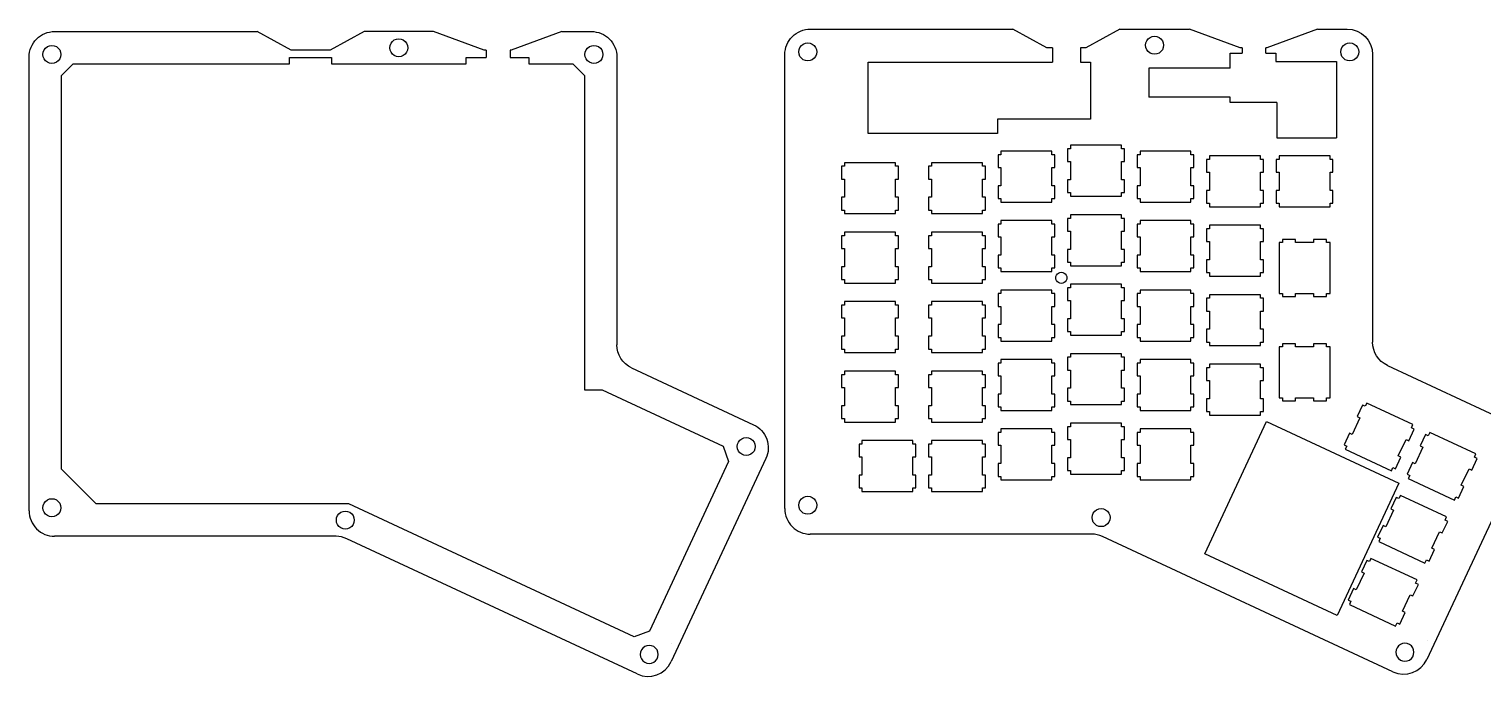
# Model space of a CAD drawing. Extents: x 20 to 1116, y 61 to 490.
# Drawn here: x 225.5 to 624, y 305.7 to 484.2 of the extents above; entities that cross this region are included whole.
import ezdxf

# ---------------------------------------------------------------- set-up
doc = ezdxf.new("R2010")
doc.units = 0
doc.layers.add('Layer_1', color=7, linetype='CONTINUOUS')

msp = doc.modelspace()

# ---------------------------------------------------------------- linework, layer by layer
at = {"layer": 'Layer_1', "color": 1}
for p, q in [((232.51596, 483.54263), (288.02558, 483.54263)), ((297.33057, 478.42971), (288.02541, 483.54273)), ((317.31161, 483.54273), (308.00644, 478.42971)), ((336.38696, 483.54263), (317.31161, 483.54273)), ((350.26666, 478.42962), (336.38696, 483.54263)), ((371.48976, 483.54263), (357.61006, 478.42962)), ((371.48976, 483.54263), (379.60276, 483.54263)), ((439.64497, 484.22149), (495.15442, 484.22159)), ((504.45958, 479.10857), (495.15442, 484.22159)), ((524.44062, 484.22159), (515.13546, 479.10857)), ((524.44062, 484.22159), (543.51602, 484.22159)), ((557.39572, 479.10857), (543.51602, 484.22159)), ((578.61882, 484.22159), (564.73912, 479.10857)), ((578.61882, 484.22159), (586.73178, 484.22149)), ((308.03184, 478.42971), (297.33057, 478.42971)), ((324.38813, 479.09764), (324.38813, 479.09764)), ((350.82376, 478.42962), (350.26666, 478.42962)), ((350.82376, 478.42962), (350.26666, 478.42962)), ((350.82376, 478.42962), (350.82376, 476.42464)), ((357.35291, 478.42962), (357.35291, 476.45805)), ((357.61006, 478.42962), (357.35293, 478.42962)), ((505.95958, 479.10857), (504.45958, 479.10857)), ((505.95958, 479.10857), (505.95958, 475.10779)), ((515.16086, 479.10857), (513.66086, 479.10857)), ((513.66086, 479.10857), (513.66086, 475.10779)), ((531.51667, 479.77649), (531.51667, 479.77649)), ((557.95282, 479.10857), (557.39572, 479.10857)), ((557.95282, 479.10857), (557.39572, 479.10857)), ((557.95282, 479.10857), (557.95282, 477.60779)), ((564.48199, 477.60779), (564.48199, 479.10857)), ((564.73912, 479.10857), (564.48199, 479.10857)), ((225.51596, 352.112639), (225.51596, 476.54264)), ((229.31871, 477.27876), (229.31871, 477.27876)), ((234.40596, 471.47764), (237.58096, 474.65264)), ((237.58096, 474.65264), (296.91536, 474.65264)), ((296.91536, 474.65264), (296.91536, 476.43063)), ((296.91536, 476.43063), (308.42156, 476.43063)), ((308.42156, 476.43063), (308.42156, 474.65264)), ((308.42156, 474.65264), (345.27696, 474.65264)), ((345.27696, 474.65264), (345.27696, 476.43063)), ((345.27696, 476.43063), (350.82376, 476.42463)), ((357.35291, 476.45805), (362.44736, 476.43065)), ((362.44736, 476.43063), (362.44736, 474.65264)), ((362.44736, 474.65264), (374.51236, 474.65264)), ((374.51236, 474.65264), (377.71276, 471.47764)), ((377.8714, 477.27876), (377.8714, 477.27876)), ((386.60276, 476.54263), (386.60276, 397.65394)), ((432.62277, 352.714309), (432.62277, 477.14431)), ((436.44772, 477.95762), (436.44772, 477.95762)), ((455.45282, 475.10779), (505.95958, 475.10779)), ((455.45282, 455.60779), (455.45282, 475.10779)), ((513.66086, 475.10779), (516.45282, 475.10779)), ((516.45282, 475.10779), (516.45282, 459.52448)), ((554.68202, 477.60779), (557.95282, 477.60779)), ((554.68202, 473.52029), (554.68202, 477.60779)), ((564.48199, 477.60779), (567.21755, 477.60779)), ((567.21755, 477.60779), (567.21755, 475.30142)), ((567.21755, 475.30142), (583.78827, 475.30142)), ((583.78827, 475.30142), (583.78827, 454.4078)), ((585.00042, 477.95762), (585.00042, 477.95762)), ((593.73177, 477.22149), (593.73177, 398.3328)), ((234.40596, 363.527636), (234.40596, 471.47764)), ((377.71276, 471.47764), (377.71276, 385.244636)), ((551.68568, 473.52031), (532.3774, 473.52031)), ((532.3774, 473.52031), (532.3774, 465.52608)), ((554.68202, 473.52029), (551.68568, 473.52029)), ((551.68647, 465.56111), (532.3774, 465.52611)), ((554.68202, 465.5631), (551.68647, 465.5611)), ((554.68202, 464.1078), (554.68202, 465.5631)), ((567.45282, 464.1078), (554.68202, 464.1078)), ((567.45282, 464.1078), (567.45282, 454.4078)), ((516.45282, 459.52448), (490.87953, 459.52448)), ((490.87953, 459.52448), (490.87953, 455.60779)), ((490.87953, 455.60779), (455.45282, 455.60779)), ((567.45281, 454.4078), (583.78827, 454.4078)), ((505.84782, 450.74693), (491.87782, 450.74693)), ((491.87782, 450.74693), (491.87782, 449.76649)), ((505.84782, 449.76649), (505.84782, 450.74693)), ((510.92782, 451.36415), (510.11502, 451.36415)), ((510.11502, 451.36415), (510.11502, 447.86403)), ((524.89782, 452.34459), (510.92782, 452.34459)), ((510.92782, 452.34459), (510.92782, 451.36415)), ((524.89782, 451.36415), (524.89782, 452.34459)), ((525.71062, 451.36415), (524.89782, 451.36415)), ((525.71062, 447.86403), (525.71062, 451.36415)), ((543.94782, 450.74693), (529.97782, 450.74693)), ((529.97782, 450.74693), (529.97782, 449.76649)), ((543.94782, 449.76649), (543.94782, 450.74693)), ((449.01532, 446.58895), (448.20252, 446.58895)), ((448.20252, 446.58895), (448.20252, 443.08883)), ((462.98532, 447.56939), (449.01532, 447.56939)), ((449.01532, 447.56939), (449.01532, 446.58895)), ((462.98532, 446.58895), (462.98532, 447.56939)), ((463.79812, 446.58895), (462.98532, 446.58895)), ((463.79812, 443.08883), (463.79812, 446.58895)), ((472.82782, 446.58895), (472.01502, 446.58895)), ((472.01502, 446.58895), (472.01502, 443.08883)), ((486.79782, 447.56939), (472.82782, 447.56939)), ((472.82782, 447.56939), (472.82782, 446.58895)), ((486.79782, 446.58895), (486.79782, 447.56939)), ((487.61062, 446.58895), (486.79782, 446.58895)), ((487.61062, 443.08883), (487.61062, 446.58895)), ((491.87782, 449.76649), (491.06502, 449.76649)), ((491.06502, 449.76649), (491.06502, 446.26637)), ((491.06502, 446.26637), (491.87782, 446.26637)), ((491.87782, 446.26637), (491.87782, 441.25749)), ((506.66062, 449.76649), (505.84782, 449.76649)), ((505.84782, 441.25749), (505.84782, 446.26637)), ((505.84782, 446.26637), (506.66062, 446.26637)), ((506.66062, 446.26637), (506.66062, 449.76649)), ((510.11502, 447.86403), (510.92782, 447.86403)), ((510.92782, 447.86403), (510.92782, 442.85515)), ((524.89782, 442.85515), (524.89782, 447.86403)), ((524.89782, 447.86403), (525.71062, 447.86403)), ((529.97782, 449.76649), (529.16502, 449.76649)), ((529.16502, 449.76649), (529.16502, 446.26637)), ((529.16502, 446.26637), (529.97782, 446.26637)), ((529.97782, 446.26637), (529.97782, 441.25749)), ((544.76062, 449.76649), (543.94782, 449.76649)), ((543.94782, 441.25749), (543.94782, 446.26637)), ((543.94782, 446.26637), (544.76062, 446.26637)), ((544.76062, 446.26637), (544.76062, 449.76649)), ((549.02782, 448.49395), (548.21502, 448.49395)), ((548.21502, 448.49395), (548.21502, 444.99383)), ((562.99782, 449.47439), (549.02782, 449.47439)), ((549.02782, 449.47439), (549.02782, 448.49395)), ((562.99782, 448.49395), (562.99782, 449.47439)), ((563.81062, 448.49395), (562.99782, 448.49395)), ((563.81062, 444.99383), (563.81062, 448.49395)), ((568.07782, 448.49395), (567.26502, 448.49395)), ((567.26502, 448.49395), (567.26502, 444.99383)), ((582.04782, 449.47439), (568.07782, 449.47439)), ((568.07782, 449.47439), (568.07782, 448.49395)), ((582.04782, 448.49395), (582.04782, 449.47439)), ((582.86062, 448.49395), (582.04782, 448.49395)), ((582.86062, 444.99383), (582.86062, 448.49395)), ((448.20252, 443.08883), (449.01532, 443.08883)), ((449.01532, 443.08883), (449.01532, 438.07995)), ((462.98532, 438.07995), (462.98532, 443.08883)), ((462.98532, 443.08883), (463.79812, 443.08883)), ((472.01502, 443.08883), (472.82782, 443.08883)), ((472.82782, 443.08883), (472.82782, 438.07995)), ((486.79782, 438.07995), (486.79782, 443.08883)), ((486.79782, 443.08883), (487.61062, 443.08883)), ((510.92782, 442.85515), (510.11502, 442.85515)), ((510.11502, 442.85515), (510.11502, 439.35503)), ((525.71062, 442.85515), (524.89782, 442.85515)), ((525.71062, 439.35503), (525.71062, 442.85515)), ((548.21502, 444.99383), (549.02782, 444.99383)), ((549.02782, 444.99383), (549.02782, 439.98495)), ((562.99782, 439.98495), (562.99782, 444.99383)), ((562.99782, 444.99383), (563.81062, 444.99383)), ((567.26502, 444.99383), (568.07782, 444.99383)), ((568.07782, 444.99383), (568.07782, 439.98495)), ((582.04782, 439.98495), (582.04782, 444.99383)), ((582.04782, 444.99383), (582.86062, 444.99383)), ((491.87782, 441.25749), (491.06502, 441.25749)), ((491.06502, 441.25749), (491.06502, 437.75737)), ((506.66062, 441.25749), (505.84782, 441.25749)), ((506.66062, 437.75737), (506.66062, 441.25749)), ((510.11502, 439.35503), (510.92782, 439.35503)), ((510.92782, 439.35503), (510.92782, 438.37459)), ((510.92782, 438.37459), (524.89782, 438.37459)), ((524.89782, 438.37459), (524.89782, 439.35503)), ((524.89782, 439.35503), (525.71062, 439.35503)), ((529.97782, 441.25749), (529.16502, 441.25749)), ((529.16502, 441.25749), (529.16502, 437.75737)), ((544.76062, 441.25749), (543.94782, 441.25749)), ((544.76062, 437.75737), (544.76062, 441.25749)), ((549.02782, 439.98495), (548.21502, 439.98495)), ((548.21502, 439.98495), (548.21502, 436.48483)), ((563.81062, 439.98495), (562.99782, 439.98495)), ((563.81062, 436.48483), (563.81062, 439.98495)), ((568.07782, 439.98495), (567.26502, 439.98495)), ((567.26502, 439.98495), (567.26502, 436.48483)), ((582.86062, 439.98495), (582.04782, 439.98495)), ((582.86062, 436.48483), (582.86062, 439.98495)), ((449.01532, 438.07995), (448.20252, 438.07995)), ((448.20252, 438.07995), (448.20252, 434.57983)), ((448.20252, 434.57983), (449.01532, 434.57983)), ((449.01532, 434.57983), (449.01532, 433.59939)), ((463.79812, 438.07995), (462.98532, 438.07995)), ((462.98532, 433.59939), (462.98532, 434.57983)), ((462.98532, 434.57983), (463.79812, 434.57983)), ((463.79812, 434.57983), (463.79812, 438.07995)), ((472.82782, 438.07995), (472.01502, 438.07995)), ((472.01502, 438.07995), (472.01502, 434.57983)), ((472.01502, 434.57983), (472.82782, 434.57983)), ((472.82782, 434.57983), (472.82782, 433.59939)), ((487.61062, 438.07995), (486.79782, 438.07995)), ((486.79782, 433.59939), (486.79782, 434.57983)), ((486.79782, 434.57983), (487.61062, 434.57983)), ((487.61062, 434.57983), (487.61062, 438.07995)), ((491.06502, 437.75737), (491.87782, 437.75737)), ((491.87782, 437.75737), (491.87782, 436.77693)), ((491.87782, 436.77693), (505.84782, 436.77693)), ((505.84782, 436.77693), (505.84782, 437.75737)), ((505.84782, 437.75737), (506.66062, 437.75737)), ((529.16502, 437.75737), (529.97782, 437.75737)), ((529.97782, 437.75737), (529.97782, 436.77693)), ((529.97782, 436.77693), (543.94782, 436.77693)), ((543.94782, 436.77693), (543.94782, 437.75737)), ((543.94782, 437.75737), (544.76062, 437.75737)), ((548.21502, 436.48483), (549.02782, 436.48483)), ((549.02782, 436.48483), (549.02782, 435.50439)), ((549.02782, 435.50439), (562.99782, 435.50439)), ((562.99782, 435.50439), (562.99782, 436.48483)), ((562.99782, 436.48483), (563.81062, 436.48483)), ((567.26502, 436.48483), (568.07782, 436.48483)), ((568.07782, 436.48483), (568.07782, 435.50439)), ((568.07782, 435.50439), (582.04782, 435.50439)), ((582.04782, 435.50439), (582.04782, 436.48483)), ((582.04782, 436.48483), (582.86062, 436.48483)), ((449.01532, 433.59939), (462.98532, 433.59939)), ((472.82782, 433.59939), (486.79782, 433.59939)), ((491.87782, 430.71649), (491.06502, 430.71649)), ((491.06502, 430.71649), (491.06502, 427.21637)), ((505.84782, 431.69693), (491.87782, 431.69693)), ((491.87782, 431.69693), (491.87782, 430.71649)), ((505.84782, 430.71649), (505.84782, 431.69693)), ((506.66062, 430.71649), (505.84782, 430.71649)), ((506.66062, 427.21637), (506.66062, 430.71649)), ((510.92782, 432.31415), (510.11502, 432.31415)), ((510.11502, 432.31415), (510.11502, 428.81403)), ((524.89782, 433.29459), (510.92782, 433.29459)), ((510.92782, 433.29459), (510.92782, 432.31415)), ((524.89782, 432.31415), (524.89782, 433.29459)), ((525.71062, 432.31415), (524.89782, 432.31415)), ((525.71062, 428.81403), (525.71062, 432.31415)), ((529.97782, 430.71649), (529.16502, 430.71649)), ((529.16502, 430.71649), (529.16502, 427.21637)), ((543.94782, 431.69693), (529.97782, 431.69693)), ((529.97782, 431.69693), (529.97782, 430.71649)), ((543.94782, 430.71649), (543.94782, 431.69693)), ((544.76062, 430.71649), (543.94782, 430.71649)), ((544.76062, 427.21637), (544.76062, 430.71649)), ((562.99782, 430.42693), (549.02782, 430.42693)), ((549.02782, 430.42693), (549.02782, 429.44649)), ((562.99782, 429.44649), (562.99782, 430.42693)), ((449.01532, 427.54149), (448.20252, 427.54149)), ((448.20252, 427.54149), (448.20252, 424.04137)), ((462.98532, 428.52193), (449.01532, 428.52193)), ((449.01532, 428.52193), (449.01532, 427.54149)), ((462.98532, 427.54149), (462.98532, 428.52193)), ((463.79812, 427.54149), (462.98532, 427.54149)), ((463.79812, 424.04137), (463.79812, 427.54149)), ((472.82782, 427.54149), (472.01502, 427.54149)), ((472.01502, 427.54149), (472.01502, 424.04137)), ((486.79782, 428.52193), (472.82782, 428.52193)), ((472.82782, 428.52193), (472.82782, 427.54149)), ((486.79782, 427.54149), (486.79782, 428.52193)), ((487.61062, 427.54149), (486.79782, 427.54149)), ((487.61062, 424.04137), (487.61062, 427.54149)), ((491.06502, 427.21637), (491.87782, 427.21637)), ((491.87782, 427.21637), (491.87782, 422.20749)), ((505.84782, 422.20749), (505.84782, 427.21637)), ((505.84782, 427.21637), (506.66062, 427.21637)), ((510.11502, 428.81403), (510.92782, 428.81403)), ((510.92782, 428.81403), (510.92782, 423.80515)), ((524.89782, 423.80515), (524.89782, 428.81403)), ((524.89782, 428.81403), (525.71062, 428.81403)), ((529.16502, 427.21637), (529.97782, 427.21637)), ((529.97782, 427.21637), (529.97782, 422.20749)), ((543.94782, 422.20749), (543.94782, 427.21637)), ((543.94782, 427.21637), (544.76062, 427.21637)), ((549.02782, 429.44649), (548.21502, 429.44649)), ((548.21502, 429.44649), (548.21502, 425.94637)), ((563.81062, 429.44649), (562.99782, 429.44649)), ((563.81062, 425.94637), (563.81062, 429.44649)), ((572.55838, 426.47723), (569.05826, 426.47723)), ((569.05826, 426.47723), (569.05826, 425.66443)), ((572.55838, 425.66443), (572.55838, 426.47723)), ((581.06738, 426.47723), (577.56726, 426.47723)), ((577.56726, 426.47723), (577.56726, 425.66443)), ((581.06738, 425.66443), (581.06738, 426.47723)), ((448.20252, 424.04137), (449.01532, 424.04137)), ((449.01532, 424.04137), (449.01532, 419.03249)), ((462.98532, 419.03249), (462.98532, 424.04137)), ((462.98532, 424.04137), (463.79812, 424.04137)), ((472.01502, 424.04137), (472.82782, 424.04137)), ((472.82782, 424.04137), (472.82782, 419.03249)), ((486.79782, 419.03249), (486.79782, 424.04137)), ((486.79782, 424.04137), (487.61062, 424.04137)), ((510.92782, 423.80515), (510.11502, 423.80515)), ((510.11502, 423.80515), (510.11502, 420.30503)), ((525.71062, 423.80515), (524.89782, 423.80515)), ((525.71062, 420.30503), (525.71062, 423.80515)), ((548.21502, 425.94637), (549.02782, 425.94637)), ((549.02782, 425.94637), (549.02782, 420.93749)), ((562.99782, 420.93749), (562.99782, 425.94637)), ((562.99782, 425.94637), (563.81062, 425.94637)), ((569.05826, 425.66443), (568.07782, 425.66443)), ((568.07782, 425.66443), (568.07782, 411.69443)), ((577.56726, 425.66443), (572.55838, 425.66443)), ((582.04782, 425.66443), (581.06738, 425.66443)), ((582.04782, 411.69443), (582.04782, 425.66443)), ((449.01532, 419.03249), (448.20252, 419.03249)), ((448.20252, 419.03249), (448.20252, 415.53238)), ((463.79812, 419.03249), (462.98532, 419.03249)), ((463.79812, 415.53238), (463.79812, 419.03249)), ((472.82782, 419.03249), (472.01502, 419.03249)), ((472.01502, 419.03249), (472.01502, 415.53238)), ((487.61062, 419.03249), (486.79782, 419.03249)), ((487.61062, 415.53238), (487.61062, 419.03249)), ((491.87782, 422.20749), (491.06502, 422.20749)), ((491.06502, 422.20749), (491.06502, 418.70738)), ((491.06502, 418.70737), (491.87782, 418.70737)), ((491.87782, 418.70737), (491.87782, 417.72693)), ((506.66062, 422.20749), (505.84782, 422.20749)), ((505.84782, 417.72693), (505.84782, 418.70738)), ((505.84782, 418.70737), (506.66062, 418.70737)), ((506.66062, 418.70737), (506.66062, 422.20749)), ((510.11502, 420.30503), (510.92782, 420.30503)), ((510.92782, 420.30503), (510.92782, 419.32459)), ((510.92782, 419.32459), (524.89782, 419.32459)), ((524.89782, 419.32459), (524.89782, 420.30503)), ((524.89782, 420.30503), (525.71062, 420.30503)), ((529.97782, 422.20749), (529.16502, 422.20749)), ((529.16502, 422.20749), (529.16502, 418.70738)), ((529.16502, 418.70737), (529.97782, 418.70737)), ((529.97782, 418.70737), (529.97782, 417.72693)), ((544.76062, 422.20749), (543.94782, 422.20749)), ((543.94782, 417.72693), (543.94782, 418.70738)), ((543.94782, 418.70737), (544.76062, 418.70737)), ((544.76062, 418.70737), (544.76062, 422.20749)), ((549.02782, 420.93749), (548.21502, 420.93749)), ((548.21502, 420.93749), (548.21502, 417.43737)), ((563.81062, 420.93749), (562.99782, 420.93749)), ((563.81062, 417.43737), (563.81062, 420.93749)), ((448.20252, 415.53238), (449.01532, 415.53238)), ((449.01532, 415.53238), (449.01532, 414.55193)), ((449.01532, 414.55193), (462.98532, 414.55193)), ((462.98532, 414.55193), (462.98532, 415.53238)), ((462.98532, 415.53238), (463.79812, 415.53238)), ((472.01502, 415.53238), (472.82782, 415.53238)), ((472.82782, 415.53238), (472.82782, 414.55193)), ((472.82782, 414.55193), (486.79782, 414.55193)), ((486.79782, 414.55193), (486.79782, 415.53238)), ((486.79782, 415.53238), (487.61062, 415.53238)), ((491.87782, 417.72693), (505.84782, 417.72693)), ((506.88922, 415.99719), (506.88922, 415.99719)), ((529.97782, 417.72693), (543.94782, 417.72693)), ((548.21502, 417.43737), (549.02782, 417.43737)), ((549.02782, 417.43737), (549.02782, 416.45693)), ((549.02782, 416.45693), (562.99782, 416.45693)), ((562.99782, 416.45693), (562.99782, 417.43737)), ((562.99782, 417.43737), (563.81062, 417.43737)), ((491.87782, 411.66649), (491.06502, 411.66649)), ((491.06502, 411.66649), (491.06502, 408.16637)), ((505.84782, 412.64693), (491.87782, 412.64693)), ((491.87782, 412.64693), (491.87782, 411.66649)), ((505.84782, 411.66649), (505.84782, 412.64694)), ((506.66062, 411.66649), (505.84782, 411.66649)), ((506.66062, 408.16637), (506.66062, 411.66649)), ((510.92782, 413.26415), (510.11502, 413.26415)), ((510.11502, 413.26415), (510.11502, 409.76403)), ((524.89782, 414.24459), (510.92782, 414.24459)), ((510.92782, 414.24459), (510.92782, 413.26415)), ((524.89782, 413.26415), (524.89782, 414.24459)), ((525.71062, 413.26415), (524.89782, 413.26415)), ((525.71062, 409.76403), (525.71062, 413.26415)), ((529.97782, 411.66649), (529.16502, 411.66649)), ((529.16502, 411.66649), (529.16502, 408.16637)), ((543.94782, 412.64693), (529.97782, 412.64693)), ((529.97782, 412.64693), (529.97782, 411.66649)), ((543.94782, 411.66649), (543.94782, 412.64694)), ((544.76062, 411.66649), (543.94782, 411.66649)), ((544.76062, 408.16637), (544.76062, 411.66649)), ((549.02782, 410.39649), (548.21502, 410.39649)), ((548.21502, 410.39649), (548.21502, 406.89637)), ((562.99782, 411.37693), (549.02782, 411.37693)), ((549.02782, 411.37693), (549.02782, 410.39649)), ((562.99782, 410.39649), (562.99782, 411.37694)), ((563.81062, 410.39649), (562.99782, 410.39649)), ((563.81062, 406.89637), (563.81062, 410.39649)), ((568.07782, 411.69443), (569.05826, 411.69443)), ((569.05826, 411.69443), (569.05826, 410.88163)), ((569.05826, 410.88163), (572.55838, 410.88163)), ((572.55838, 410.88163), (572.55838, 411.69443)), ((572.55838, 411.69443), (577.56726, 411.69443)), ((577.56726, 411.69443), (577.56726, 410.88163)), ((577.56726, 410.88163), (581.06738, 410.88163)), ((581.06738, 410.88163), (581.06738, 411.69443)), ((581.06738, 411.69443), (582.04782, 411.69443)), ((449.01532, 408.49149), (448.20252, 408.49149)), ((448.20252, 408.49149), (448.20252, 404.99137)), ((462.98532, 409.47194), (449.01532, 409.47194)), ((449.01532, 409.47194), (449.01532, 408.49149)), ((462.98532, 408.49149), (462.98532, 409.47194)), ((463.79812, 408.49149), (462.98532, 408.49149)), ((463.79812, 404.99137), (463.79812, 408.49149)), ((472.82782, 408.49149), (472.01502, 408.49149)), ((472.01502, 408.49149), (472.01502, 404.99137)), ((486.79782, 409.47194), (472.82782, 409.47194)), ((472.82782, 409.47194), (472.82782, 408.49149)), ((486.79782, 408.49149), (486.79782, 409.47194)), ((487.61062, 408.49149), (486.79782, 408.49149)), ((487.61062, 404.99137), (487.61062, 408.49149)), ((491.06502, 408.16637), (491.87782, 408.16637)), ((491.87782, 408.16637), (491.87782, 403.15749)), ((505.84782, 403.15749), (505.84782, 408.16637)), ((505.84782, 408.16637), (506.66062, 408.16637)), ((510.11502, 409.76403), (510.92782, 409.76403)), ((510.92782, 409.76403), (510.92782, 404.75515)), ((524.89782, 404.75515), (524.89782, 409.76403)), ((524.89782, 409.76403), (525.71062, 409.76403)), ((529.16502, 408.16637), (529.97782, 408.16637)), ((529.97782, 408.16637), (529.97782, 403.15749)), ((543.94782, 403.15749), (543.94782, 408.16637)), ((543.94782, 408.16637), (544.76062, 408.16637)), ((548.21502, 406.89637), (549.02782, 406.89637)), ((549.02782, 406.89637), (549.02782, 401.88749)), ((562.99782, 401.88749), (562.99782, 406.89637)), ((562.99782, 406.89637), (563.81062, 406.89637)), ((448.20252, 404.99137), (449.01532, 404.99137)), ((449.01532, 404.99137), (449.01532, 399.9825)), ((462.98532, 399.9825), (462.98532, 404.99137)), ((462.98532, 404.99137), (463.79812, 404.99137)), ((472.01502, 404.99137), (472.82782, 404.99137)), ((472.82782, 404.99137), (472.82782, 399.9825)), ((486.79782, 399.9825), (486.79782, 404.99137)), ((486.79782, 404.99137), (487.61062, 404.99137)), ((491.87782, 403.15749), (491.06502, 403.15749)), ((491.06502, 403.15749), (491.06502, 399.65738)), ((506.66062, 403.15749), (505.84782, 403.15749)), ((506.66062, 399.65737), (506.66062, 403.15749)), ((510.92782, 404.75515), (510.11502, 404.75515)), ((510.11502, 404.75515), (510.11502, 401.25503)), ((525.71062, 404.75515), (524.89782, 404.75515)), ((525.71062, 401.25503), (525.71062, 404.75515)), ((529.97782, 403.15749), (529.16502, 403.15749)), ((529.16502, 403.15749), (529.16502, 399.65738)), ((544.76062, 403.15749), (543.94782, 403.15749)), ((544.76062, 399.65737), (544.76062, 403.15749)), ((449.01532, 399.9825), (448.20252, 399.9825)), ((448.20252, 399.9825), (448.20252, 396.482375)), ((463.79812, 399.9825), (462.98532, 399.9825)), ((463.79812, 396.482375), (463.79812, 399.9825)), ((472.82782, 399.9825), (472.01502, 399.9825)), ((472.01502, 399.9825), (472.01502, 396.482375)), ((487.61062, 399.9825), (486.79782, 399.9825)), ((487.61062, 396.482375), (487.61062, 399.9825)), ((491.06502, 399.65737), (491.87782, 399.65737)), ((491.87782, 399.65737), (491.87782, 398.67693)), ((491.87782, 398.67693), (505.84782, 398.67693)), ((505.84782, 398.67693), (505.84782, 399.65737)), ((505.84782, 399.65737), (506.66062, 399.65737)), ((510.11502, 401.25503), (510.92782, 401.25503)), ((510.92782, 401.25503), (510.92782, 400.27459)), ((510.92782, 400.27459), (524.89782, 400.27459)), ((524.89782, 400.27459), (524.89782, 401.25503)), ((524.89782, 401.25503), (525.71062, 401.25503)), ((529.16502, 399.65737), (529.97782, 399.65737)), ((529.97782, 399.65737), (529.97782, 398.67693)), ((529.97782, 398.67693), (543.94782, 398.67693)), ((543.94782, 398.67693), (543.94782, 399.65737)), ((543.94782, 399.65737), (544.76062, 399.65737)), ((549.02782, 401.88749), (548.21502, 401.88749)), ((548.21502, 401.88749), (548.21502, 398.38737)), ((563.81062, 401.88749), (562.99782, 401.88749)), ((563.81062, 398.38737), (563.81062, 401.88749)), ((448.20252, 396.482375), (449.01532, 396.482375)), ((449.01532, 396.482375), (449.01532, 395.501935)), ((449.01532, 395.501935), (462.98532, 395.501935)), ((462.98532, 395.501935), (462.98532, 396.482375)), ((462.98532, 396.482375), (463.79812, 396.482375)), ((472.01502, 396.482375), (472.82782, 396.482375)), ((472.82782, 396.482375), (472.82782, 395.501935)), ((472.82782, 395.501935), (486.79782, 395.501935)), ((486.79782, 395.501935), (486.79782, 396.482375)), ((486.79782, 396.482375), (487.61062, 396.482375)), ((524.89782, 395.194595), (510.92782, 395.194595)), ((510.92782, 395.194595), (510.92782, 394.214155)), ((524.89782, 394.214155), (524.89782, 395.194595)), ((548.21502, 398.38737), (549.02782, 398.38737)), ((549.02782, 398.38737), (549.02782, 397.40693)), ((549.02782, 397.40693), (562.99782, 397.40693)), ((562.99782, 397.40693), (562.99782, 398.38737)), ((562.99782, 398.38737), (563.81062, 398.38737)), ((569.05826, 397.08943), (568.07782, 397.08943)), ((568.07782, 397.08943), (568.07782, 383.119432)), ((572.55838, 397.90223), (569.05826, 397.90223)), ((569.05826, 397.90223), (569.05826, 397.08943)), ((572.55838, 397.08943), (572.55838, 397.90223)), ((577.56726, 397.08943), (572.55838, 397.08943)), ((581.06738, 397.90223), (577.56726, 397.90223)), ((577.56726, 397.90223), (577.56726, 397.08943)), ((581.06738, 397.08943), (581.06738, 397.90223)), ((582.04782, 397.08943), (581.06738, 397.08943)), ((582.04782, 383.119432), (582.04782, 397.08943)), ((390.64464, 391.309685), (424.05487, 375.731566)), ((491.87782, 392.616492), (491.06502, 392.616492)), ((491.06502, 392.616492), (491.06502, 389.116375)), ((505.84782, 393.596935), (491.87782, 393.596935)), ((491.87782, 393.596935), (491.87782, 392.616492)), ((505.84782, 392.616492), (505.84782, 393.596935)), ((506.66062, 392.616492), (505.84782, 392.616492)), ((506.66062, 389.116375), (506.66062, 392.616492)), ((510.92782, 394.214155), (510.11502, 394.214155)), ((510.11502, 394.214155), (510.11502, 390.714035)), ((510.11502, 390.714035), (510.92782, 390.714035)), ((510.92782, 390.714035), (510.92782, 385.705155)), ((525.71062, 394.214155), (524.89782, 394.214155)), ((524.89782, 385.705155), (524.89782, 390.714035)), ((524.89782, 390.714035), (525.71062, 390.714035)), ((525.71062, 390.714035), (525.71062, 394.214155)), ((529.97782, 392.616492), (529.16502, 392.616492)), ((529.16502, 392.616492), (529.16502, 389.116375)), ((543.94782, 393.596935), (529.97782, 393.596935)), ((529.97782, 393.596935), (529.97782, 392.616492)), ((543.94782, 392.616492), (543.94782, 393.596935)), ((544.76062, 392.616492), (543.94782, 392.616492)), ((544.76062, 389.116375), (544.76062, 392.616492)), ((549.02782, 391.346495), (548.21502, 391.346495)), ((548.21502, 391.346495), (548.21502, 387.846375)), ((562.99782, 392.326935), (549.02782, 392.326935)), ((549.02782, 392.326935), (549.02782, 391.346495)), ((562.99782, 391.346495), (562.99782, 392.326935)), ((563.81062, 391.346495), (562.99782, 391.346495)), ((563.81062, 387.846375), (563.81062, 391.346495)), ((597.77366, 391.988549), (631.18389, 376.41043)), ((449.01532, 389.441492), (448.20252, 389.441492)), ((448.20252, 389.441492), (448.20252, 385.941375)), ((462.98532, 390.421935), (449.01532, 390.421935)), ((449.01532, 390.421935), (449.01532, 389.441492)), ((462.98532, 389.441492), (462.98532, 390.421935)), ((463.79812, 389.441492), (462.98532, 389.441492)), ((463.79812, 385.941375), (463.79812, 389.441492)), ((472.82782, 389.441492), (472.01502, 389.441492)), ((472.01502, 389.441492), (472.01502, 385.941375)), ((486.79782, 390.421935), (472.82782, 390.421935)), ((472.82782, 390.421935), (472.82782, 389.441492)), ((486.79782, 389.441492), (486.79782, 390.421935)), ((487.61062, 389.441492), (486.79782, 389.441492)), ((487.61062, 385.941375), (487.61062, 389.441492)), ((491.06502, 389.116375), (491.87782, 389.116375)), ((491.87782, 389.116375), (491.87782, 384.107495)), ((505.84782, 384.107495), (505.84782, 389.116375)), ((505.84782, 389.116375), (506.66062, 389.116375)), ((529.16502, 389.116375), (529.97782, 389.116375)), ((529.97782, 389.116375), (529.97782, 384.107495)), ((543.94782, 384.107495), (543.94782, 389.116375)), ((543.94782, 389.116375), (544.76062, 389.116375)), ((548.21502, 387.846375), (549.02782, 387.846375)), ((549.02782, 387.846375), (549.02782, 382.837492)), ((562.99782, 382.837492), (562.99782, 387.846375)), ((562.99782, 387.846375), (563.81062, 387.846375)), ((377.71276, 385.244636), (382.61496, 385.244636)), ((382.61496, 385.244636), (415.70608, 369.814136)), ((448.20252, 385.941375), (449.01532, 385.941375)), ((449.01532, 385.941375), (449.01532, 380.932495)), ((462.98532, 380.932495), (462.98532, 385.941375)), ((462.98532, 385.941375), (463.79812, 385.941375)), ((472.01502, 385.941375), (472.82782, 385.941375)), ((472.82782, 385.941375), (472.82782, 380.932495)), ((486.79782, 380.932495), (486.79782, 385.941375)), ((486.79782, 385.941375), (487.61062, 385.941375)), ((491.87782, 384.107495), (491.06502, 384.107495)), ((491.06502, 384.107495), (491.06502, 380.607375)), ((506.66062, 384.107495), (505.84782, 384.107495)), ((506.66062, 380.607375), (506.66062, 384.107495)), ((510.92782, 385.705155), (510.11502, 385.705155)), ((510.11502, 385.705155), (510.11502, 382.205032)), ((525.71062, 385.705155), (524.89782, 385.705155)), ((525.71062, 382.205032), (525.71062, 385.705155)), ((529.97782, 384.107495), (529.16502, 384.107495)), ((529.16502, 384.107495), (529.16502, 380.607375)), ((544.76062, 384.107495), (543.94782, 384.107495)), ((544.76062, 380.607375), (544.76062, 384.107495)), ((549.02782, 382.837492), (548.21502, 382.837492)), ((548.21502, 382.837492), (548.21502, 379.337372)), ((563.81062, 382.837492), (562.99782, 382.837492)), ((563.81062, 379.337372), (563.81062, 382.837492)), ((568.07782, 383.119432), (569.05826, 383.119432)), ((569.05826, 383.119432), (569.05826, 382.306632)), ((572.55838, 382.306632), (572.55838, 383.119432)), ((572.55838, 383.119432), (577.56726, 383.119432)), ((577.56726, 383.119432), (577.56726, 382.306632)), ((581.06738, 382.306632), (581.06738, 383.119432)), ((581.06738, 383.119432), (582.04782, 383.119432)), ((449.01532, 380.932495), (448.20252, 380.932495)), ((448.20252, 380.932495), (448.20252, 377.432375)), ((463.79812, 380.932495), (462.98532, 380.932495)), ((463.79812, 377.432375), (463.79812, 380.932495)), ((472.82782, 380.932495), (472.01502, 380.932495)), ((472.01502, 380.932495), (472.01502, 377.432375)), ((487.61062, 380.932495), (486.79782, 380.932495)), ((487.61062, 377.432375), (487.61062, 380.932495)), ((491.06502, 380.607375), (491.87782, 380.607375)), ((491.87782, 380.607375), (491.87782, 379.626935)), ((491.87782, 379.626935), (505.84782, 379.626935)), ((505.84782, 379.626935), (505.84782, 380.607375)), ((505.84782, 380.607375), (506.66062, 380.607375)), ((510.11502, 382.205032), (510.92782, 382.205032)), ((510.92782, 382.205032), (510.92782, 381.224592)), ((510.92782, 381.224592), (524.89782, 381.224592)), ((524.89782, 381.224592), (524.89782, 382.205032)), ((524.89782, 382.205032), (525.71062, 382.205032)), ((529.16502, 380.607375), (529.97782, 380.607375)), ((529.97782, 380.607375), (529.97782, 379.626935)), ((529.97782, 379.626935), (543.94782, 379.626935)), ((543.94782, 379.626935), (543.94782, 380.607375)), ((543.94782, 380.607375), (544.76062, 380.607375)), ((548.21502, 379.337372), (549.02782, 379.337372)), ((549.02782, 379.337372), (549.02782, 378.356932)), ((562.99782, 378.356932), (562.99782, 379.337372)), ((562.99782, 379.337372), (563.81062, 379.337372)), ((569.05826, 382.306632), (572.55838, 382.306632)), ((577.56726, 382.306632), (581.06738, 382.306632)), ((590.96068, 381.107752), (589.47986, 377.935295)), ((591.69728, 380.764855), (590.96068, 381.107752)), ((592.1113, 381.653855), (591.69728, 380.764855)), ((604.7732, 375.748352), (592.1113, 381.653855)), ((448.20252, 377.432375), (449.01532, 377.432375)), ((449.01532, 377.432375), (449.01532, 376.451935)), ((449.01532, 376.451935), (462.98532, 376.451935)), ((462.98532, 376.451935), (462.98532, 377.432375)), ((462.98532, 377.432375), (463.79812, 377.432375)), ((472.01502, 377.432375), (472.82782, 377.432375)), ((472.82782, 377.432375), (472.82782, 376.451935)), ((472.82782, 376.451935), (486.79782, 376.451935)), ((486.79782, 376.451935), (486.79782, 377.432375)), ((486.79782, 377.432375), (487.61062, 377.432375)), ((505.84782, 374.546935), (491.87782, 374.546935)), ((491.87782, 374.546935), (491.87782, 373.566492)), ((505.84782, 373.566492), (505.84782, 374.546935)), ((510.92782, 375.164155), (510.11502, 375.164155)), ((510.11502, 375.164155), (510.11502, 371.664035)), ((524.89782, 376.144595), (510.92782, 376.144595)), ((510.92782, 376.144595), (510.92782, 375.164155)), ((524.89782, 375.164155), (524.89782, 376.144595)), ((525.71062, 375.164155), (524.89782, 375.164155)), ((525.71062, 371.664035), (525.71062, 375.164155)), ((543.94782, 374.546935), (529.97782, 374.546935)), ((529.97782, 374.546935), (529.97782, 373.566492)), ((543.94782, 373.566492), (543.94782, 374.546935)), ((547.723591, 340.346012), (564.628322, 376.598323)), ((549.02782, 378.356932), (562.99782, 378.356932)), ((564.628322, 376.598323), (600.880633, 359.693593)), ((590.21646, 377.592395), (588.10064, 373.053412)), ((589.47986, 377.935295), (590.21646, 377.592395)), ((604.35664, 374.859352), (604.7732, 375.748352)), ((605.09324, 374.516455), (604.35664, 374.859352)), ((467.74782, 371.371935), (453.77782, 371.371935)), ((453.77782, 371.371935), (453.77782, 370.391492)), ((467.74782, 370.391492), (467.74782, 371.371935)), ((486.79782, 371.371935), (472.82782, 371.371935)), ((472.82782, 371.371935), (472.82782, 370.391492)), ((486.79782, 370.391492), (486.79782, 371.371935)), ((491.87782, 373.566492), (491.06502, 373.566492)), ((491.06502, 373.566492), (491.06502, 370.066375)), ((506.66062, 373.566492), (505.84782, 373.566492)), ((506.66062, 370.066375), (506.66062, 373.566492)), ((510.11502, 371.664035), (510.92782, 371.664035)), ((510.92782, 371.664035), (510.92782, 366.655155)), ((524.89782, 366.655155), (524.89782, 371.664035)), ((524.89782, 371.664035), (525.71062, 371.664035)), ((529.97782, 373.566492), (529.16502, 373.566492)), ((529.16502, 373.566492), (529.16502, 370.066375)), ((544.76062, 373.566492), (543.94782, 373.566492)), ((544.76062, 370.066375), (544.76062, 373.566492)), ((587.36404, 373.396315), (585.88576, 370.223852)), ((588.10064, 373.053412), (587.36404, 373.396315)), ((600.76254, 367.147915), (602.87836, 371.686895)), ((602.87836, 371.686895), (603.61496, 371.343995)), ((603.61496, 371.343995), (605.09324, 374.516455)), ((608.22506, 373.058495), (606.74424, 369.886035)), ((608.96166, 372.715592), (608.22506, 373.058495)), ((609.37568, 373.604595), (608.96166, 372.715592)), ((622.03758, 367.699095), (609.37568, 373.604595)), ((415.70608, 369.814136), (417.24278, 365.595193)), ((419.61336, 369.743119), (419.61336, 369.743119)), ((453.77782, 370.391492), (452.96502, 370.391492)), ((452.96502, 370.391492), (452.96502, 366.891375)), ((452.96502, 366.891375), (453.77782, 366.891375)), ((453.77782, 366.891375), (453.77782, 361.882495)), ((468.56062, 370.391492), (467.74782, 370.391492)), ((467.74782, 361.882495), (467.74782, 366.891375)), ((467.74782, 366.891375), (468.56062, 366.891375)), ((468.56062, 366.891375), (468.56062, 370.391492)), ((472.82782, 370.391492), (472.01502, 370.391492)), ((472.01502, 370.391492), (472.01502, 366.891375)), ((472.01502, 366.891375), (472.82782, 366.891375)), ((472.82782, 366.891375), (472.82782, 361.882495)), ((487.61062, 370.391492), (486.79782, 370.391492)), ((486.79782, 361.882495), (486.79782, 366.891375)), ((486.79782, 366.891375), (487.61062, 366.891375)), ((487.61062, 366.891375), (487.61062, 370.391492)), ((491.06502, 370.066375), (491.87782, 370.066375)), ((491.87782, 370.066375), (491.87782, 365.057495)), ((505.84782, 365.057495), (505.84782, 370.066375)), ((505.84782, 370.066375), (506.66062, 370.066375)), ((510.92782, 366.655155), (510.11502, 366.655155)), ((510.11502, 366.655155), (510.11502, 363.155032)), ((525.71062, 366.655155), (524.89782, 366.655155)), ((525.71062, 363.155032), (525.71062, 366.655155)), ((529.16502, 370.066375), (529.97782, 370.066375)), ((529.97782, 370.066375), (529.97782, 365.057495)), ((543.94782, 365.057495), (543.94782, 370.066375)), ((543.94782, 370.066375), (544.76062, 370.066375)), ((585.88576, 370.223852), (586.62236, 369.880955)), ((586.62236, 369.880955), (586.2058, 368.991955)), ((586.2058, 368.991955), (598.8677, 363.086452)), ((600.01832, 363.632552), (601.49914, 366.805012)), ((601.49914, 366.805012), (600.76254, 367.147915)), ((607.48084, 369.543132), (605.36502, 365.004155)), ((606.74424, 369.886035), (607.48084, 369.543132)), ((634.54773, 367.030682), (608.58335, 311.349401)), ((621.62102, 366.810095), (622.03758, 367.699095)), ((622.35762, 366.467195), (621.62102, 366.810095)), ((243.93096, 354.002636), (234.40596, 363.527636)), ((417.24278, 365.595193), (395.5588, 319.092871)), ((427.44092, 366.429012), (401.47654, 310.747731)), ((491.87782, 365.057495), (491.06502, 365.057495)), ((491.06502, 365.057495), (491.06502, 361.557375)), ((506.66062, 365.057495), (505.84782, 365.057495)), ((506.66062, 361.557375), (506.66062, 365.057495)), ((510.11502, 363.155032), (510.92782, 363.155032)), ((510.92782, 363.155032), (510.92782, 362.174592)), ((524.89782, 362.174592), (524.89782, 363.155032)), ((524.89782, 363.155032), (525.71062, 363.155032)), ((529.97782, 365.057495), (529.16502, 365.057495)), ((529.16502, 365.057495), (529.16502, 361.557375)), ((544.76062, 365.057495), (543.94782, 365.057495)), ((544.76062, 361.557375), (544.76062, 365.057495)), ((598.8677, 363.086452), (599.28172, 363.975455)), ((599.28172, 363.975455), (600.01832, 363.632552)), ((604.62842, 365.347052), (603.15014, 362.174592)), ((605.36502, 365.004155), (604.62842, 365.347052)), ((618.02692, 359.098652), (620.14274, 363.637635)), ((620.14274, 363.637635), (620.87934, 363.294732)), ((620.87934, 363.294732), (622.35762, 366.467195)), ((453.77782, 361.882495), (452.96502, 361.882495)), ((452.96502, 361.882495), (452.96502, 358.382375)), ((468.56062, 361.882495), (467.74782, 361.882495)), ((468.56062, 358.382375), (468.56062, 361.882495)), ((472.82782, 361.882495), (472.01502, 361.882495)), ((472.01502, 361.882495), (472.01502, 358.382375)), ((487.61062, 361.882495), (486.79782, 361.882495)), ((487.61062, 358.382375), (487.61062, 361.882495)), ((491.06502, 361.557375), (491.87782, 361.557375)), ((491.87782, 361.557375), (491.87782, 360.576935)), ((491.87782, 360.576935), (505.84782, 360.576935)), ((505.84782, 360.576935), (505.84782, 361.557375)), ((505.84782, 361.557375), (506.66062, 361.557375)), ((510.92782, 362.174592), (524.89782, 362.174592)), ((529.16502, 361.557375), (529.97782, 361.557375)), ((529.97782, 361.557375), (529.97782, 360.576935)), ((529.97782, 360.576935), (543.94782, 360.576935)), ((543.94782, 360.576935), (543.94782, 361.557375)), ((543.94782, 361.557375), (544.76062, 361.557375)), ((600.880633, 359.693593), (583.975903, 323.441281)), ((603.15014, 362.174592), (603.88674, 361.831695)), ((603.88674, 361.831695), (603.47018, 360.942695)), ((603.47018, 360.942695), (616.13208, 355.037192)), ((617.2827, 355.583295), (618.76352, 358.755755)), ((618.76352, 358.755755), (618.02692, 359.098652)), ((452.96502, 358.382375), (453.77782, 358.382375)), ((453.77782, 358.382375), (453.77782, 357.401935)), ((453.77782, 357.401935), (467.74782, 357.401935)), ((467.74782, 357.401935), (467.74782, 358.382375)), ((467.74782, 358.382375), (468.56062, 358.382375)), ((472.01502, 358.382375), (472.82782, 358.382375)), ((472.82782, 358.382375), (472.82782, 357.401935)), ((472.82782, 357.401935), (486.79782, 357.401935)), ((486.79782, 357.401935), (486.79782, 358.382375)), ((486.79782, 358.382375), (487.61062, 358.382375)), ((600.1758, 355.794112), (598.69498, 352.621652)), ((600.9124, 355.451215), (600.1758, 355.794112)), ((601.32642, 356.340212), (600.9124, 355.451215)), ((613.98832, 350.434715), (601.32642, 356.340212)), ((616.13208, 355.037192), (616.5461, 355.926192)), ((616.5461, 355.926192), (617.2827, 355.583295)), ((229.31871, 352.964012), (229.31871, 352.964012)), ((313.17136, 354.002636), (243.93096, 354.002636)), ((391.33986, 317.558711), (313.17136, 354.002636)), ((436.44772, 353.642873), (436.44772, 353.642873)), ((599.43158, 352.278755), (597.31576, 347.739775)), ((598.69498, 352.621652), (599.43158, 352.278755)), ((309.72471, 349.557636), (309.72471, 349.557636)), ((516.85372, 350.236497), (516.85372, 350.236497)), ((596.57916, 348.082675), (595.10088, 344.910215)), ((597.31576, 347.739775), (596.57916, 348.082675)), ((612.83008, 346.030355), (614.30836, 349.202812)), ((613.57176, 349.545715), (613.98832, 350.434715)), ((614.30836, 349.202812), (613.57176, 349.545715)), ((309.64876, 345.112735), (232.51596, 345.112639)), ((392.17455, 307.361646), (312.60657, 344.457031)), ((516.75557, 345.714405), (439.62277, 345.714309)), ((599.28136, 307.963316), (519.71338, 345.058701)), ((595.10088, 344.910215), (595.83748, 344.567312)), ((595.83748, 344.567312), (595.42092, 343.678312)), ((595.42092, 343.678312), (608.08282, 337.772815)), ((609.97766, 341.834275), (612.09348, 346.373252)), ((612.09348, 346.373252), (612.83008, 346.030355)), ((583.975903, 323.441281), (547.723591, 340.346012)), ((593.27462, 339.073295), (592.8606, 338.184295)), ((605.93652, 333.167795), (593.27462, 339.073295)), ((609.23344, 338.318912), (610.71426, 341.491375)), ((610.71426, 341.491375), (609.97766, 341.834275)), ((591.37978, 335.011835), (589.26396, 330.472852)), ((592.124, 338.527192), (590.64318, 335.354732)), ((590.64318, 335.354732), (591.37978, 335.011835)), ((592.8606, 338.184295), (592.124, 338.527192)), ((608.08282, 337.772815), (608.49684, 338.661815)), ((608.49684, 338.661815), (609.23344, 338.318912)), ((588.52736, 330.815755), (587.04908, 327.64329)), ((589.26396, 330.472852), (588.52736, 330.815755)), ((604.77828, 328.76343), (606.25656, 331.935895)), ((605.51996, 332.278792), (605.93652, 333.167795)), ((606.25656, 331.935895), (605.51996, 332.278792)), ((587.04908, 327.64329), (587.78568, 327.30039)), ((587.78568, 327.30039), (587.36912, 326.41139)), ((601.92586, 324.56735), (604.04168, 329.10633)), ((604.04168, 329.10633), (604.77828, 328.76343)), ((587.36912, 326.41139), (600.03102, 320.50589)), ((601.18164, 321.05199), (602.66246, 324.22445)), ((602.66246, 324.22445), (601.92586, 324.56735)), ((395.5588, 319.092871), (391.33986, 317.558711)), ((600.03102, 320.50589), (600.44504, 321.39489)), ((600.44504, 321.39489), (601.18164, 321.05199)), ((401.51596, 315.844634), (401.51596, 315.844634)), ((608.64497, 316.523487), (608.64497, 316.523487)), ((397.94919, 312.727045), (397.94919, 312.727045)), ((605.056, 313.328715), (605.056, 313.328715))]:
    msp.add_line(p, q, dxfattribs=at)
for points in [[(227.566213, 481.492377), (228.878967, 482.805132), (230.659445, 483.54263), (232.51596, 483.54263)], [(379.60276, 483.54263), (381.459275, 483.54263), (383.239753, 482.805132), (384.552507, 481.492377)], [(432.64497, 477.22149), (432.64497, 479.078005), (433.382468, 480.858483), (434.695223, 482.171237)], [(434.695223, 482.171237), (436.007977, 483.483992), (437.788455, 484.22149), (439.64497, 484.22149)], [(532.746124, 481.91218), (533.50843, 482.352938), (534.44811, 482.352938), (535.210416, 481.91218)], [(586.73178, 484.22149), (590.597769, 484.221484), (593.73177, 481.087479), (593.73177, 477.22149)], [(225.51596, 476.54263), (225.51596, 478.399145), (226.253458, 480.179623), (227.566213, 481.492377)], [(229.31871, 477.27876), (229.316301, 478.15964), (229.784863, 478.974639), (230.547328, 479.415776)], [(230.547328, 479.415776), (231.309794, 479.856913), (232.249886, 479.856913), (233.012352, 479.415776)], [(233.012352, 479.415776), (233.774817, 478.974639), (234.243379, 478.15964), (234.24097, 477.27876)], [(324.38813, 479.09764), (324.385721, 479.97852), (324.854283, 480.793519), (325.616748, 481.234656)], [(325.616748, 476.960624), (324.854283, 477.401761), (324.385721, 478.21676), (324.38813, 479.09764)], [(325.616748, 481.234656), (326.379214, 481.675793), (327.319306, 481.675793), (328.081772, 481.234656)], [(328.081772, 481.234656), (328.844237, 480.793519), (329.312799, 479.97852), (329.31039, 479.09764)], [(329.31039, 479.09764), (329.312799, 478.21676), (328.844237, 477.401761), (328.081772, 476.960624)], [(377.8714, 477.27876), (377.868991, 478.15964), (378.337553, 478.974639), (379.100018, 479.415776)], [(379.100018, 479.415776), (379.862484, 479.856913), (380.802576, 479.856913), (381.565042, 479.415776)], [(381.565042, 479.415776), (382.327507, 478.974639), (382.796069, 478.15964), (382.79366, 477.27876)], [(384.552507, 481.492377), (385.865262, 480.179623), (386.60276, 478.399145), (386.60276, 476.54263)], [(436.44772, 477.95762), (436.445311, 478.8385), (436.913873, 479.653499), (437.676338, 480.094636)], [(437.676338, 480.094636), (438.438804, 480.535773), (439.378896, 480.535773), (440.141362, 480.094636)], [(440.141362, 480.094636), (440.903827, 479.653499), (441.372389, 478.8385), (441.36998, 477.95762)], [(531.51667, 479.77649), (531.515005, 480.657044), (531.983819, 481.471422), (532.746124, 481.91218)], [(532.746124, 477.6408), (531.983819, 478.081558), (531.515005, 478.895936), (531.51667, 479.77649)], [(535.210416, 481.91218), (535.972721, 481.471422), (536.441535, 480.657044), (536.43987, 479.77649)], [(536.43987, 479.77649), (536.441535, 478.895936), (535.972721, 478.081558), (535.210416, 477.6408)], [(585.00042, 477.95762), (584.998011, 478.8385), (585.466573, 479.653499), (586.229038, 480.094636)], [(586.229038, 480.094636), (586.991504, 480.535773), (587.931596, 480.535773), (588.694062, 480.094636)], [(588.694062, 480.094636), (589.456527, 479.653499), (589.925089, 478.8385), (589.92268, 477.95762)], [(230.547328, 475.141744), (229.784863, 475.582881), (229.316301, 476.39788), (229.31871, 477.27876)], [(233.012352, 475.141744), (232.249886, 474.700607), (231.309794, 474.700607), (230.547328, 475.141744)], [(234.24097, 477.27876), (234.243379, 476.39788), (233.774817, 475.582881), (233.012352, 475.141744)], [(328.081772, 476.960624), (327.319306, 476.519487), (326.379214, 476.519487), (325.616748, 476.960624)], [(379.100018, 475.141744), (378.337553, 475.582881), (377.868991, 476.39788), (377.8714, 477.27876)], [(381.565042, 475.141744), (380.802576, 474.700607), (379.862484, 474.700607), (379.100018, 475.141744)], [(382.79366, 477.27876), (382.796069, 476.39788), (382.327507, 475.582881), (381.565042, 475.141744)], [(437.676338, 475.820604), (436.913873, 476.261741), (436.445311, 477.07674), (436.44772, 477.95762)], [(440.141362, 475.820604), (439.378896, 475.379467), (438.438804, 475.379467), (437.676338, 475.820604)], [(441.36998, 477.95762), (441.372389, 477.07674), (440.903827, 476.261741), (440.141362, 475.820604)], [(535.210416, 477.6408), (534.44811, 477.200042), (533.50843, 477.200042), (532.746124, 477.6408)], [(586.229038, 475.820604), (585.466573, 476.261741), (584.998011, 477.07674), (585.00042, 477.95762)], [(588.694062, 475.820604), (587.931596, 475.379467), (586.991504, 475.379467), (586.229038, 475.820604)], [(589.92268, 477.95762), (589.925089, 477.07674), (589.456527, 476.261741), (588.694062, 475.820604)], [(506.88922, 415.99719), (506.88922, 416.541663), (507.179693, 417.044776), (507.65122, 417.317013)], [(507.65122, 414.677367), (507.179693, 414.949604), (506.88922, 415.452717), (506.88922, 415.99719)], [(507.65122, 417.317013), (508.122747, 417.589249), (508.703693, 417.589249), (509.17522, 417.317013)], [(509.17522, 414.677367), (508.703693, 414.405131), (508.122747, 414.405131), (507.65122, 414.677367)], [(509.17522, 417.317013), (509.646747, 417.044776), (509.93722, 416.541663), (509.93722, 415.99719)], [(509.93722, 415.99719), (509.93722, 415.452717), (509.646747, 414.949604), (509.17522, 414.677367)], [(390.64464, 391.309685), (388.178989, 392.459338), (386.602759, 394.933437), (386.60276, 397.65394)], [(597.77366, 391.988549), (595.308007, 393.138199), (593.731772, 395.612296), (593.73177, 398.3328)], [(424.05487, 375.731566), (425.737503, 374.94701), (427.039548, 373.526152), (427.674558, 371.781576)], [(419.61336, 369.743119), (419.610951, 370.623999), (420.079513, 371.438998), (420.841978, 371.880135)], [(420.841978, 371.880135), (421.604444, 372.321272), (422.544536, 372.321272), (423.307002, 371.880135)], [(423.307002, 371.880135), (424.069467, 371.438998), (424.538029, 370.623999), (424.53562, 369.743119)], [(427.674558, 371.781576), (428.309568, 370.037), (428.225526, 368.111619), (427.44092, 366.429009)], [(420.841978, 367.606103), (420.079513, 368.04724), (419.610951, 368.862239), (419.61336, 369.743119)], [(423.307002, 367.606103), (422.544536, 367.164966), (421.604444, 367.164966), (420.841978, 367.606103)], [(424.53562, 369.743119), (424.538029, 368.862239), (424.069467, 368.04724), (423.307002, 367.606103)], [(229.31871, 352.964012), (229.316301, 353.844892), (229.784863, 354.659891), (230.547328, 355.101028)], [(230.547328, 355.101028), (231.309794, 355.542165), (232.249886, 355.542165), (233.012352, 355.101028)], [(233.012352, 355.101028), (233.774817, 354.659891), (234.243379, 353.844892), (234.24097, 352.964012)], [(436.44772, 353.642873), (436.445311, 354.523753), (436.913873, 355.338752), (437.676338, 355.779889)], [(437.676338, 355.779889), (438.438804, 356.221026), (439.378896, 356.221026), (440.141362, 355.779889)], [(440.141362, 355.779889), (440.903827, 355.338752), (441.372389, 354.523753), (441.36998, 353.642873)], [(225.51596, 352.112639), (225.51596, 350.256123), (226.253458, 348.475646), (227.566213, 347.162891)], [(230.547328, 350.826996), (229.784863, 351.268133), (229.316301, 352.083132), (229.31871, 352.964012)], [(233.012352, 350.826996), (232.249886, 350.385859), (231.309794, 350.385859), (230.547328, 350.826996)], [(234.24097, 352.964012), (234.243379, 352.083132), (233.774817, 351.268133), (233.012352, 350.826996)], [(309.72471, 349.557636), (309.722301, 350.438516), (310.190863, 351.253515), (310.953328, 351.694652)], [(310.953328, 351.694652), (311.715794, 352.135789), (312.655886, 352.135789), (313.418352, 351.694652)], [(313.418352, 351.694652), (314.180817, 351.253515), (314.649379, 350.438516), (314.64697, 349.557636)], [(432.62277, 352.714309), (432.62277, 350.857793), (433.360268, 349.077316), (434.673023, 347.764561)], [(437.676338, 351.505857), (436.913873, 351.946994), (436.445311, 352.761993), (436.44772, 353.642873)], [(440.141362, 351.505857), (439.378896, 351.06472), (438.438804, 351.06472), (437.676338, 351.505857)], [(441.36998, 353.642873), (441.372389, 352.761993), (440.903827, 351.946994), (440.141362, 351.505857)], [(516.85372, 350.236497), (516.851311, 351.117377), (517.319873, 351.932376), (518.082338, 352.373513)], [(518.082338, 352.373513), (518.844804, 352.81465), (519.784896, 352.81465), (520.547362, 352.373513)], [(520.547362, 352.373513), (521.309827, 351.932376), (521.778389, 351.117377), (521.77598, 350.236497)], [(227.566213, 347.162891), (228.878967, 345.850137), (230.659445, 345.112639), (232.51596, 345.112639)], [(310.953328, 347.42062), (310.190863, 347.861757), (309.722301, 348.676756), (309.72471, 349.557636)], [(313.418352, 347.42062), (312.655886, 346.979483), (311.715794, 346.979483), (310.953328, 347.42062)], [(314.64697, 349.557636), (314.649379, 348.676756), (314.180817, 347.861757), (313.418352, 347.42062)], [(434.673023, 347.764561), (435.985777, 346.451807), (437.766255, 345.714309), (439.62277, 345.714309)], [(518.082338, 348.099481), (517.319873, 348.540618), (516.851311, 349.355617), (516.85372, 350.236497)], [(520.547362, 348.099481), (519.784896, 347.658344), (518.844804, 347.658344), (518.082338, 348.099481)], [(521.77598, 350.236497), (521.778389, 349.355617), (521.309827, 348.540618), (520.547362, 348.099481)], [(312.60657, 344.457031), (311.680313, 344.888861), (310.670734, 345.112638), (309.64876, 345.112639)], [(519.71338, 345.058701), (518.787123, 345.490531), (517.777544, 345.714308), (516.75557, 345.714309)], [(394.255548, 314.864061), (393.493083, 314.422924), (393.024521, 313.607925), (393.02693, 312.727045)], [(396.720572, 314.864061), (395.958106, 315.305198), (395.018014, 315.305198), (394.255548, 314.864061)], [(397.94919, 312.727045), (397.951599, 313.607925), (397.483037, 314.422924), (396.720572, 314.864061)], [(601.362358, 315.465731), (600.599893, 315.024594), (600.131331, 314.209595), (600.13374, 313.328715)], [(603.827382, 315.465731), (603.064916, 315.906868), (602.124824, 315.906868), (601.362358, 315.465731)], [(605.056, 313.328715), (605.058409, 314.209595), (604.589847, 315.024594), (603.827382, 315.465731)], [(393.02693, 312.727045), (393.024521, 311.846165), (393.493083, 311.031166), (394.255548, 310.590029)], [(396.720572, 310.590029), (397.483037, 311.031166), (397.951599, 311.846165), (397.94919, 312.727045)], [(599.28136, 307.963316), (602.785082, 306.329842), (606.949611, 307.845802), (608.58335, 311.349401)], [(600.13374, 313.328715), (600.131331, 312.447835), (600.599893, 311.632836), (601.362358, 311.191699)], [(601.362358, 311.191699), (602.124824, 310.750562), (603.064916, 310.750562), (603.827382, 311.191699)], [(603.827382, 311.191699), (604.589847, 311.632836), (605.058409, 312.447835), (605.056, 313.328715)], [(392.17455, 307.361646), (395.678272, 305.728172), (399.842801, 307.244132), (401.47654, 310.747731)], [(394.255548, 310.590029), (395.018014, 310.148892), (395.958106, 310.148892), (396.720572, 310.590029)]]:
    msp.add_open_spline(points, degree=3, dxfattribs=at)

doc.saveas('drawing.dxf')
